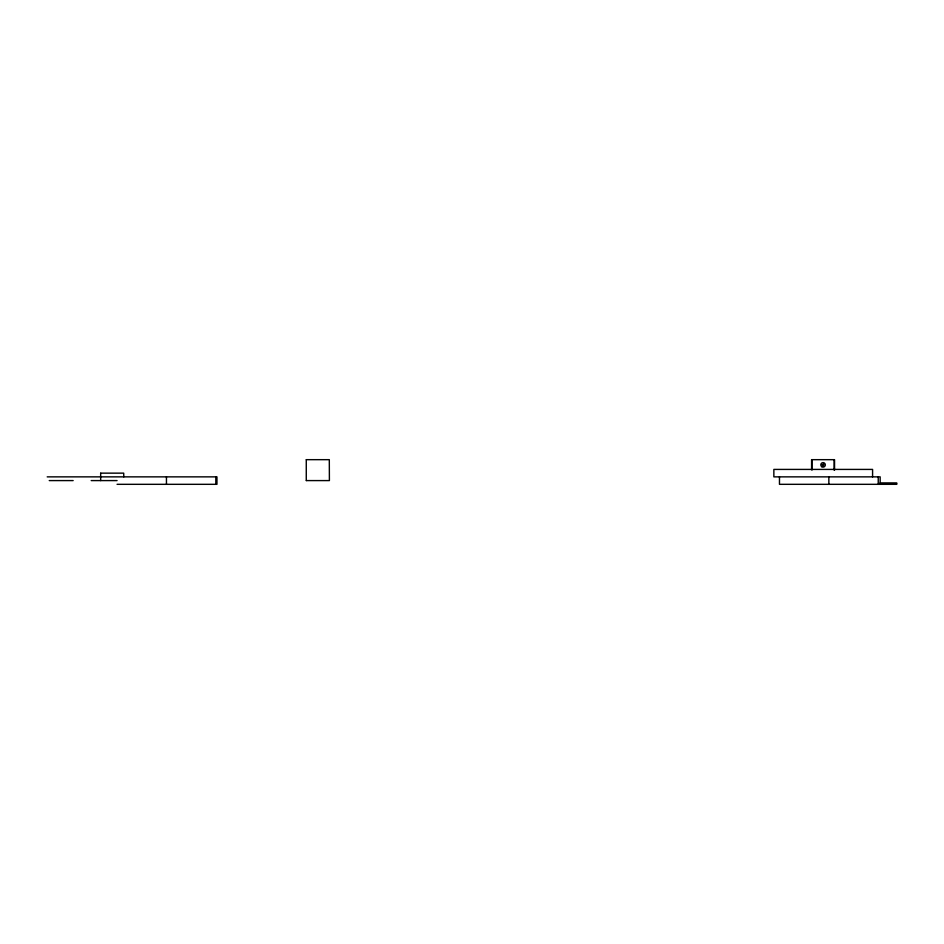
<?xml version="1.0" encoding="UTF-8"?>
<svg xmlns="http://www.w3.org/2000/svg" width="944" height="944" viewBox="0 0 944 944"><rect width="100%" height="100%" fill="white"/><g stroke="black" fill="none" stroke-linecap="round" stroke-linejoin="round"><path stroke-width="1.42" d="M306.363 459.669L329.303 459.669L329.397 480.59L306.363 480.59M100.76 473.145L123.699 473.145L123.794 476.862M47.2 476.862L216.955 476.862L216.955 484.319L117.068 484.319M49.241 480.59L73.16 480.59M91.202 480.59L117.068 480.59M880.209 482.974L896.8 482.974M879.501 483.647L896.8 483.647M896.8 484.319L779.473 484.319L779.473 476.862M880.162 484.319L880.162 476.862L773.856 476.862L773.856 469.416L872.586 469.416L872.586 476.862M878.239 476.862L878.239 484.319M834.543 470.136L834.543 459.669L811.592 459.669L811.592 469.439M834.177 459.669L834.177 470.136M828.856 476.862L828.856 484.319M811.946 459.669L811.946 470.136M306.269 459.669L306.269 480.59M215.822 476.862L215.822 484.319M166.451 476.862L166.451 484.319M100.666 473.145L100.666 480.59M822.271 464.778C823.746 467.988 824.726 461.958 822.271 464.778M821.776 466.702A2.242 2.242 0 0 0 825.304 465.073A2.242 2.242 0 0 0 822.118 462.831A2.242 2.242 0 0 0 821.776 466.702"/></g></svg>
